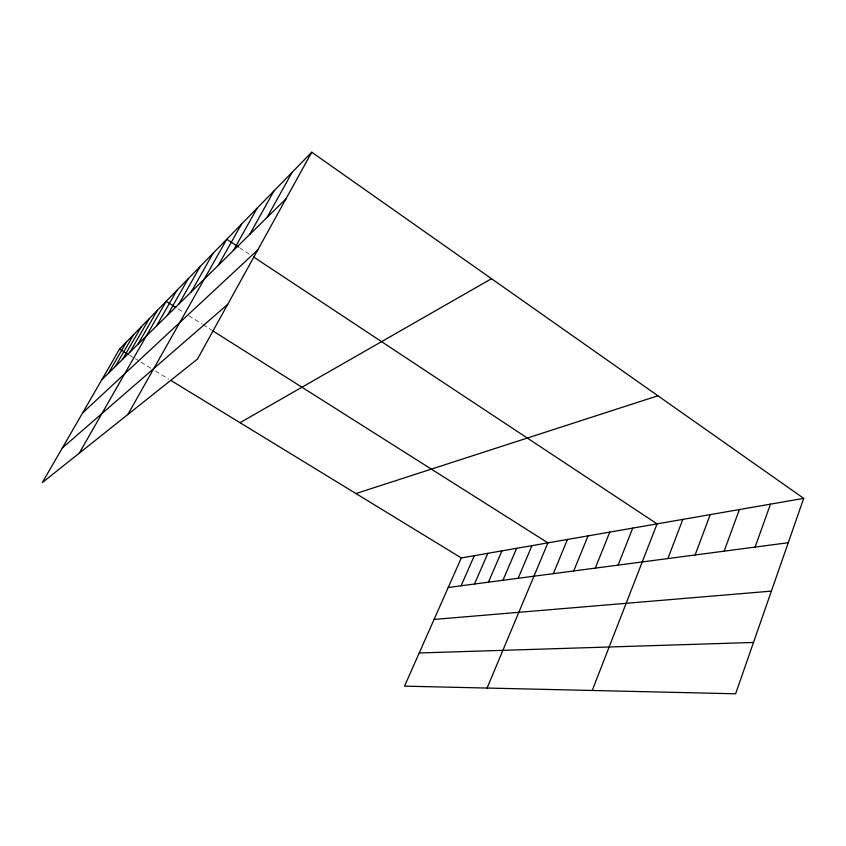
<?xml version="1.0" encoding="UTF-8"?>
<svg xmlns="http://www.w3.org/2000/svg" width="846" height="846" viewBox="0 0 846 846"><rect width="100%" height="100%" fill="white"/><g stroke="black" fill="none" stroke-linecap="round" stroke-linejoin="round"><path stroke-width="0.63" stroke-dasharray="4.23 3.17" d="M129.681 355.257L134.186 358.006M135.307 358.693L139.812 361.443M140.933 362.13L150.969 368.264M155.41 370.971L168.724 379.114M178.02 308.822L183.402 312.227M188.795 315.643L201.898 323.933M203.008 324.631L211.828 330.215M239.619 247.741L249.253 254.107"/><path stroke-width="1.27" d="M803.7 498.368L735.618 693.783L404.536 686.148L461.303 557.937L803.7 498.368L311.751 152.217L119.561 349.06L42.3 482.601L197.446 359.106L311.751 152.217M755.118 547.076L770.473 504.153M724.144 551.158L739.383 509.556M695.126 554.976L710.228 514.632M667.875 558.561L682.838 519.391M592.221 690.473L657.056 523.875L253.525 256.941M618.098 565.117L632.745 528.105M595.298 568.121L609.786 532.102M573.736 570.955L588.055 535.888M553.326 573.641L567.465 539.462M487.074 688.052L547.933 542.868L212.928 330.913M518.122 578.283L531.944 545.649M502.958 580.271L516.631 548.314M488.417 582.185L501.942 550.862M474.479 584.026L487.846 553.316M461.091 585.792L474.31 555.674M267.103 217.38L292.124 172.309M249.623 234.543L273.967 190.91M233.422 250.469L257.11 208.179M218.353 265.263L241.417 224.253M127.862 414.487L226.781 239.249L238.551 247.032M191.175 291.955L213.086 253.271M167.349 315.368L188.203 278.757M178.887 304.031L200.248 266.416M156.499 326.017L176.856 290.368M137.972 344.216L157.462 310.239M79.196 453.234L166.165 301.324L175.862 307.458M122.501 359.413L141.261 326.831M130.051 351.999L149.171 318.731M108.404 373.266L126.477 341.974M115.289 366.498L133.7 334.572M101.806 379.738L286.011 198.81M82.58 412.975L257.776 249.908M62.35 447.936L227.68 304.38M240.01 422.683L491.515 278.704M355.944 493.546L657.881 395.769M448.221 587.484L788.25 542.72M434.083 619.431L771.383 591.121M419.225 652.964L753.5 642.463M119.561 349.06L128.56 354.569M170.913 380.457L461.303 557.937"/></g></svg>
